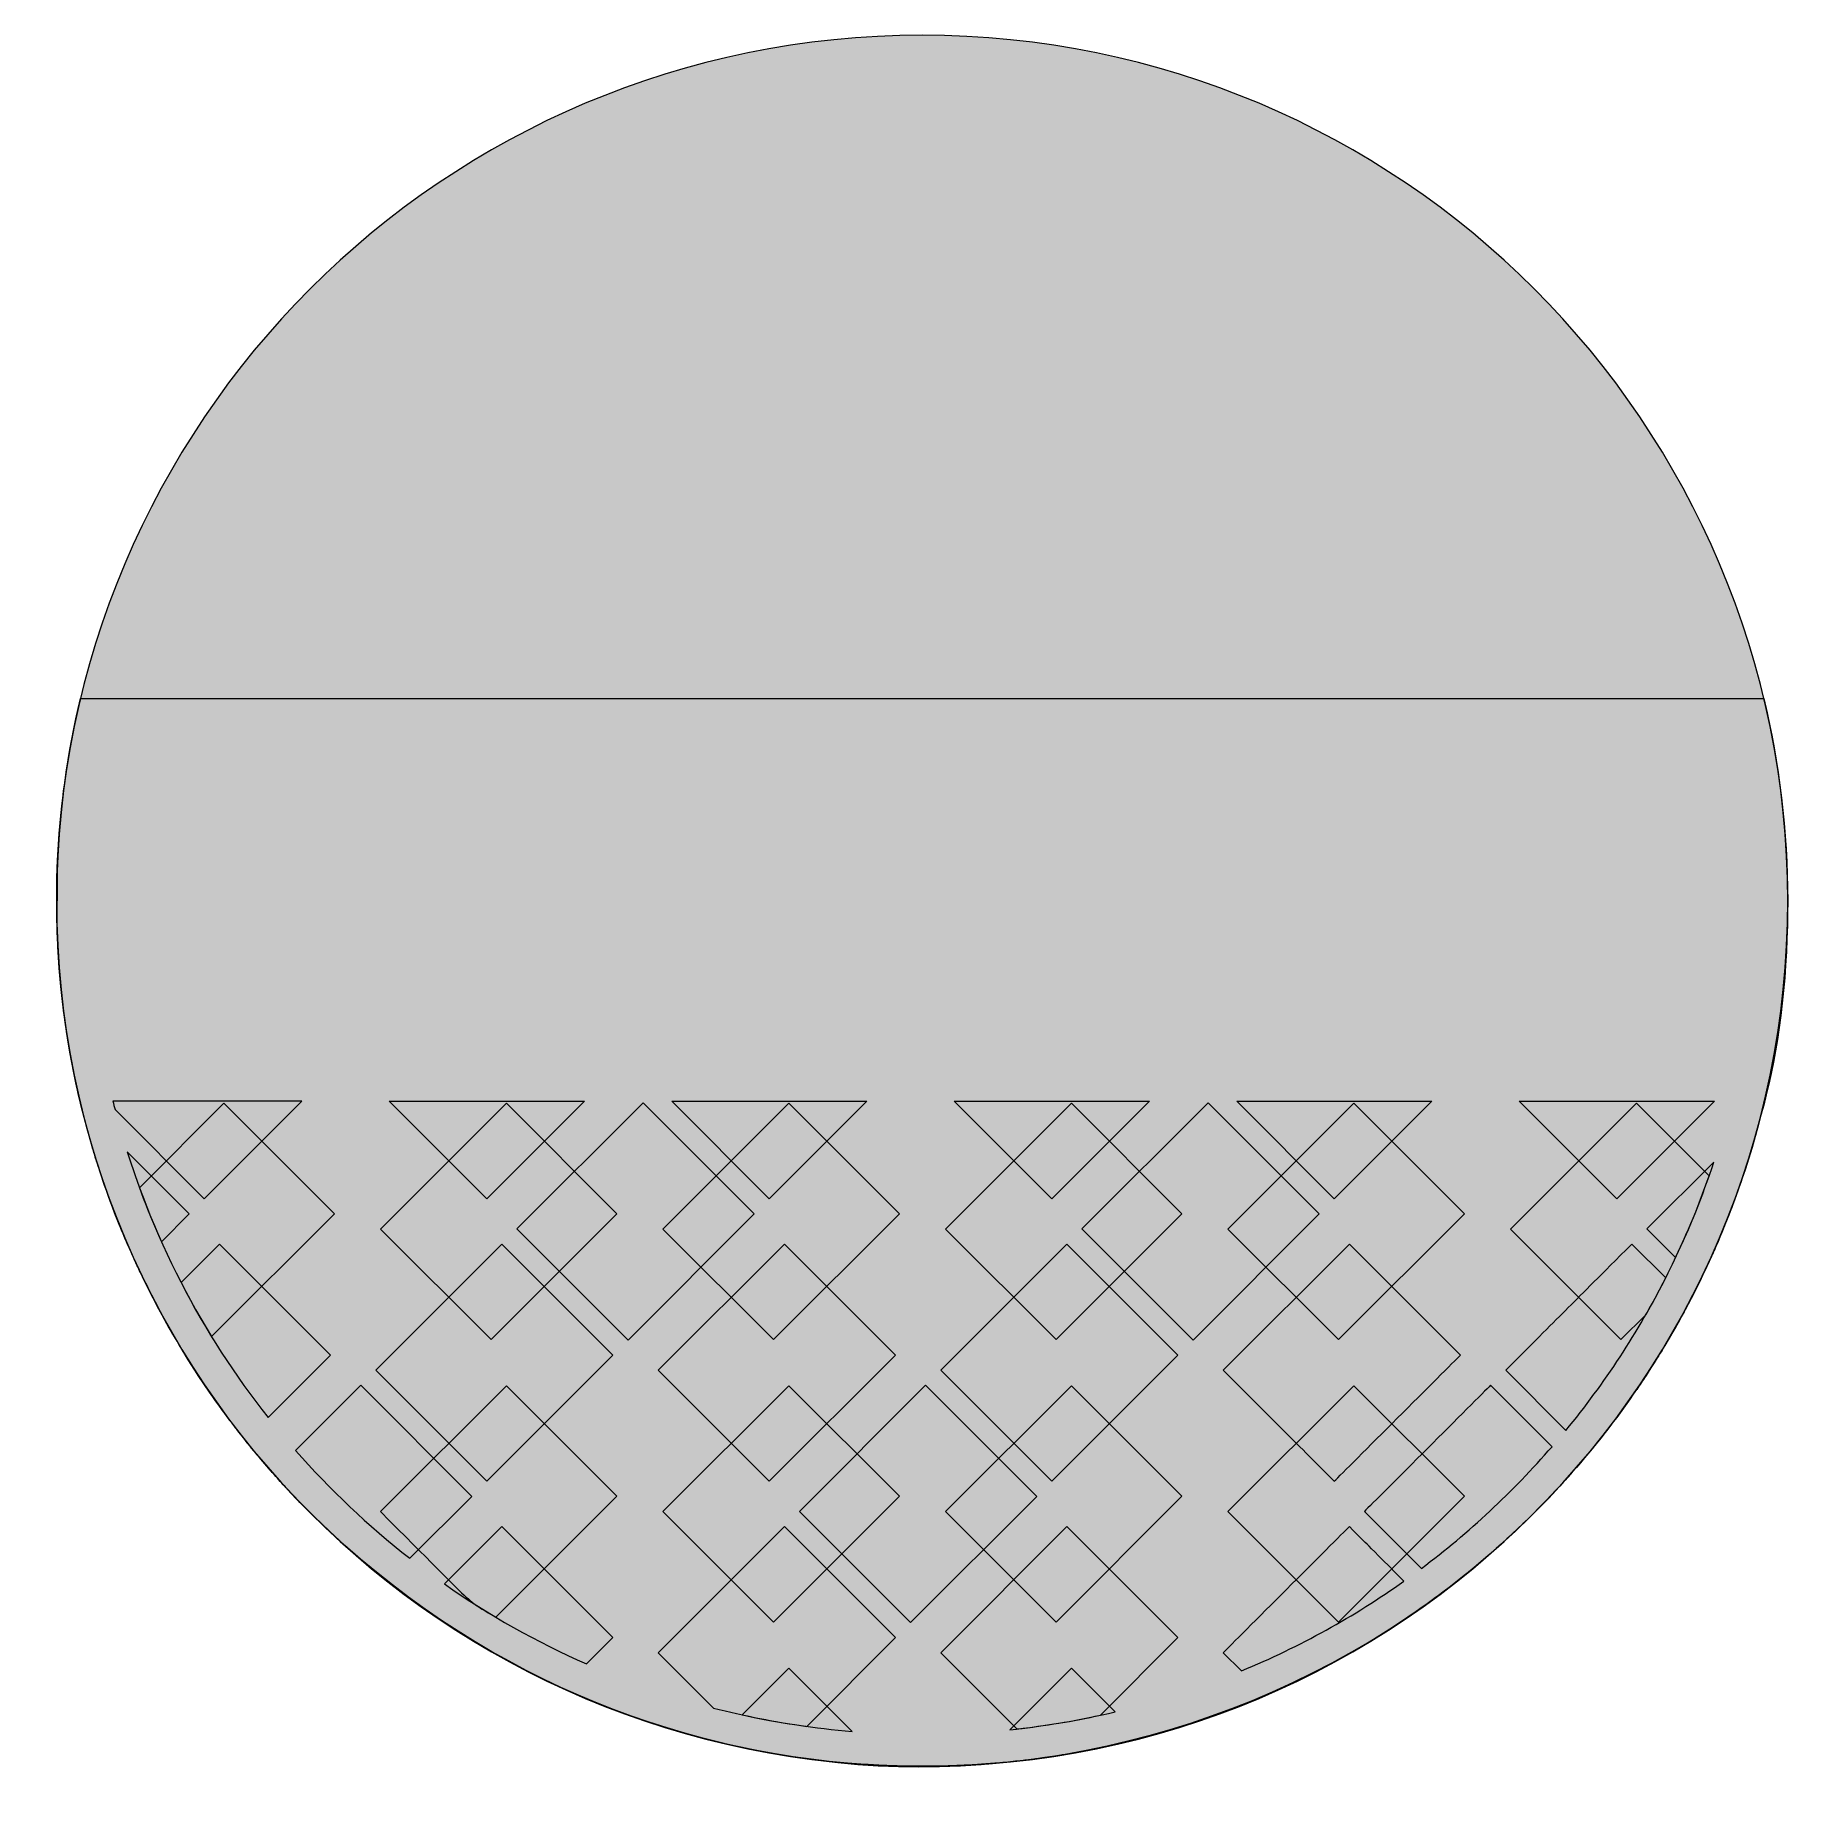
# Model space of a CAD drawing. Header units: inches. Extents: x -5 to 435, y -7 to 432.
import ezdxf

# ---------------------------------------------------------------- set-up
doc = ezdxf.new("R2010")
doc.units = ezdxf.units.IN
doc.header["$MEASUREMENT"] = 0
doc.layers.add('_U+0421_U+043B_U+043E_U+0439 1', color=7, linetype='Continuous')

msp = doc.modelspace()

# ---------------------------------------------------------------- hatches: boundary and pattern name
at = {"layer": '_U+0421_U+043B_U+043E_U+0439 1', "true_color": 0xe8c792}
h = msp.add_hatch(color=31, dxfattribs=at)
h.dxf.hatch_style = 2
edge = h.paths.add_edge_path()
edge.add_spline(control_points=[(216, 432), (335.29, 432), (432, 335.29), (432, 216), (432, 96.71), (335.29, 0), (216, 0), (96.71, 0), (0, 96.71), (0, 216), (0, 335.29), (96.71, 432), (216, 432)], knot_values=[0, 0, 0, 0, 1, 1, 1, 2, 2, 2, 3, 3, 3, 4, 4, 4, 4], degree=3, periodic=1)
at = {"layer": '_U+0421_U+043B_U+043E_U+0439 1', "true_color": 0xfff6e6}
h = msp.add_hatch(color=7, dxfattribs=at)
h.dxf.hatch_style = 2
edge = h.paths.add_edge_path()
edge.add_spline(control_points=[(425.33, 162.57), (432.77, 188.61), (435.25, 228.06), (426.05, 266.5), (426.05, 266.5), (5.95, 266.5), (5.95, 266.5), (-5.33, 219.4), (-0.54, 169.23), (20.11, 124.9), (20.11, 124.9), (20.11, 124.9), (20.11, 124.9), (20.61, 123.9), (22.15, 120.44), (25.11, 114.85), (25.11, 114.85), (25.11, 114.85), (25.11, 114.85), (25.11, 114.85), (25.11, 114.85), (25.11, 114.85), (31.41, 102.99), (38.78, 91.79), (47.09, 81.38), (47.09, 81.38), (47.09, 81.38), (47.09, 81.38), (48.56, 79.46), (53.48, 73.67), (53.96, 73.19), (53.96, 73.19), (53.96, 73.19), (53.96, 73.19), (62.62, 63.38), (72.15, 54.34), (82.44, 46.23), (82.44, 46.23), (82.44, 46.23), (82.44, 46.23), (83.86, 45.05), (89.54, 40.83), (91.05, 39.79), (91.05, 39.79), (91.05, 39.79), (91.05, 39.79), (117.61, 20.92), (147.99, 8.35), (180.18, 2.97), (180.18, 2.97), (180.18, 2.97), (180.18, 2.97), (231.7, -6.57), (293.27, 5.51), (341.95, 40.52), (341.95, 40.52), (341.95, 40.52), (341.95, 40.52), (342.16, 40.67), (346.12, 43.56), (346.28, 43.71), (346.28, 43.71), (346.28, 43.71), (346.28, 43.71), (359.78, 53.93), (371.6, 65.32), (382.32, 78.18), (382.32, 78.18), (382.32, 78.18), (382.32, 78.18), (391.97, 89.82), (400.41, 102.48), (407.48, 115.99), (407.48, 115.99), (407.48, 115.99), (407.48, 115.99), (407.98, 116.99), (408.44, 117.78), (410.02, 120.98), (410.02, 120.98), (410.02, 120.98), (410.02, 120.98), (410.02, 120.98), (410.02, 120.98), (410.02, 120.98), (416.48, 134.15), (421.64, 148.07), (425.33, 162.57), (425.33, 162.57), (425.33, 162.57), (425.33, 162.57)], knot_values=[0, 0, 0, 0, 1, 1, 1, 2, 2, 2, 3, 3, 3, 4, 4, 4, 5, 5, 5, 6, 6, 6, 7, 7, 7, 8, 8, 8, 9, 9, 9, 10, 10, 10, 11, 11, 11, 12, 12, 12, 13, 13, 13, 14, 14, 14, 15, 15, 15, 16, 16, 16, 17, 17, 17, 18, 18, 18, 19, 19, 19, 20, 20, 20, 21, 21, 21, 22, 22, 22, 23, 23, 23, 24, 24, 24, 25, 25, 25, 26, 26, 26, 27, 27, 27, 28, 28, 28, 29, 29, 29, 30, 30, 30, 30], degree=3, periodic=1)
h.paths.add_polyline_path([(213.1, 35.89), (185.38, 63.62), (216.87, 95.1), (244.59, 67.38)])
h.paths.add_polyline_path([(111.12, 130.35), (138.84, 102.63), (107.35, 71.14), (79.63, 98.87)])
h.paths.add_polyline_path([(83, 166), (131.71, 166), (107.35, 141.64)])
h.paths.add_polyline_path([(142.6, 106.39), (114.88, 134.12), (146.37, 165.6), (174.09, 137.88)])
h.paths.add_polyline_path([(153.5, 166), (202.21, 166), (177.85, 141.64)])
h.paths.add_polyline_path([(181.62, 130.36), (209.34, 102.63), (177.85, 71.15), (150.13, 98.87)])
h.paths.add_polyline_path([(220.63, 98.87), (252.12, 130.36), (279.84, 102.63), (248.35, 71.15)])
h.paths.add_polyline_path([(224, 166), (272.71, 166), (248.35, 141.64)])
h.paths.add_polyline_path([(283.6, 106.39), (255.88, 134.12), (287.37, 165.6), (315.09, 137.88)])
h.paths.add_polyline_path([(294.5, 166), (343.21, 166), (318.85, 141.64)])
edge = h.paths.add_edge_path()
edge.add_spline(control_points=[(322.62, 130.35), (322.62, 130.35), (350.34, 102.63), (350.34, 102.63), (346.86, 99.15), (322.3, 74.59), (318.85, 71.14), (314.41, 75.59), (315.39, 74.61), (291.13, 98.87), (291.13, 98.87), (322.62, 130.35), (322.62, 130.35)], knot_values=[0, 0, 0, 0, 1, 1, 1, 2, 2, 2, 3, 3, 3, 4, 4, 4, 4], degree=3, periodic=1)
edge = h.paths.add_edge_path()
edge.add_spline(control_points=[(14.04, 166), (14.04, 166), (61.21, 166), (61.21, 166), (61.21, 166), (36.85, 141.64), (36.85, 141.64), (36.85, 141.64), (14.57, 163.93), (14.57, 163.93), (14.39, 164.62), (14.21, 165.31), (14.04, 166)], knot_values=[0, 0, 0, 0, 1, 1, 1, 2, 2, 2, 3, 3, 3, 4, 4, 4, 4], degree=3, periodic=1)
h.paths.add_polyline_path([(413.71, 166), (389.35, 141.64), (365, 166)])
edge = h.paths.add_edge_path()
edge.add_spline(control_points=[(17.59, 153.38), (17.59, 153.38), (33.09, 137.88), (33.09, 137.88), (33.09, 137.88), (26.14, 130.93), (26.14, 130.93), (22.96, 138.03), (20.13, 145.33), (17.59, 153.38)], knot_values=[0, 0, 0, 0, 1, 1, 1, 2, 2, 2, 3, 3, 3, 3], degree=3, periodic=1)
edge = h.paths.add_edge_path()
edge.add_spline(control_points=[(31.03, 120.77), (31.03, 120.77), (40.62, 130.36), (40.62, 130.36), (40.62, 130.36), (68.34, 102.63), (68.34, 102.63), (68.34, 102.63), (52.77, 87.06), (52.77, 87.06), (44.44, 97.58), (37.17, 108.84), (31.03, 120.77)], knot_values=[0, 0, 0, 0, 1, 1, 1, 2, 2, 2, 3, 3, 3, 4, 4, 4, 4], degree=3, periodic=1)
edge = h.paths.add_edge_path()
edge.add_spline(control_points=[(59.62, 78.86), (59.62, 78.86), (75.87, 95.1), (75.87, 95.1), (75.87, 95.1), (103.59, 67.38), (103.59, 67.38), (103.59, 67.38), (88.13, 51.92), (88.13, 51.92), (77.63, 60.13), (68.24, 69.05), (59.62, 78.86)], knot_values=[0, 0, 0, 0, 1, 1, 1, 2, 2, 2, 3, 3, 3, 4, 4, 4, 4], degree=3, periodic=1)
edge = h.paths.add_edge_path()
edge.add_spline(control_points=[(111.12, 59.85), (111.12, 59.85), (138.84, 32.13), (138.84, 32.13), (138.84, 32.13), (132.26, 25.56), (132.26, 25.56), (119.75, 31.06), (107.9, 37.73), (96.78, 45.52), (96.78, 45.52), (111.12, 59.85), (111.12, 59.85)], knot_values=[0, 0, 0, 0, 1, 1, 1, 2, 2, 2, 3, 3, 3, 4, 4, 4, 4], degree=3, periodic=1)
edge = h.paths.add_edge_path()
edge.add_spline(control_points=[(163.94, 14.56), (163.94, 14.56), (150.13, 28.37), (150.13, 28.37), (150.13, 28.37), (181.62, 59.85), (181.62, 59.85), (181.62, 59.85), (209.34, 32.13), (209.34, 32.13), (209.34, 32.13), (187.19, 9.98), (187.19, 9.98), (179.34, 11.07), (171.59, 12.59), (163.94, 14.56)], knot_values=[0, 0, 0, 0, 1, 1, 1, 2, 2, 2, 3, 3, 3, 4, 4, 4, 5, 5, 5, 5], degree=3, periodic=1)
edge = h.paths.add_edge_path()
edge.add_spline(control_points=[(220.63, 28.37), (220.63, 28.37), (252.12, 59.86), (252.12, 59.86), (252.12, 59.86), (279.84, 32.13), (279.84, 32.13), (279.84, 32.13), (260.48, 12.77), (260.48, 12.77), (253.61, 11.27), (246.67, 10.13), (239.66, 9.34), (239.66, 9.34), (220.63, 28.37), (220.63, 28.37)], knot_values=[0, 0, 0, 0, 1, 1, 1, 2, 2, 2, 3, 3, 3, 4, 4, 4, 5, 5, 5, 5], degree=3, periodic=1)
edge = h.paths.add_edge_path()
edge.add_spline(control_points=[(295.68, 23.82), (295.68, 23.82), (291.13, 28.37), (291.13, 28.37), (294.61, 31.85), (319.18, 56.41), (322.62, 59.86), (327.91, 54.56), (324.52, 57.95), (336.24, 46.23), (323.8, 37.4), (310.39, 29.93), (295.68, 23.82)], knot_values=[0, 0, 0, 0, 1, 1, 1, 2, 2, 2, 3, 3, 3, 4, 4, 4, 4], degree=3, periodic=1)
edge = h.paths.add_edge_path()
edge.add_spline(control_points=[(340.59, 49.41), (328.23, 61.76), (331.72, 58.28), (326.38, 63.62), (329.82, 67.06), (354.38, 91.62), (357.87, 95.1), (357.87, 95.1), (373.19, 79.78), (373.19, 79.78), (363.39, 68.49), (352.46, 58.31), (340.59, 49.41)], knot_values=[0, 0, 0, 0, 1, 1, 1, 2, 2, 2, 3, 3, 3, 4, 4, 4, 4], degree=3, periodic=1)
edge = h.paths.add_edge_path()
edge.add_spline(control_points=[(376.65, 83.85), (376.65, 83.85), (361.63, 98.87), (361.63, 98.87), (377.33, 114.57), (377.08, 114.32), (393.12, 130.36), (393.12, 130.36), (401.56, 121.92), (401.56, 121.92), (394.67, 108.34), (386.35, 95.61), (376.65, 83.85)], knot_values=[0, 0, 0, 0, 1, 1, 1, 2, 2, 2, 3, 3, 3, 4, 4, 4, 4], degree=3, periodic=1)
edge = h.paths.add_edge_path()
edge.add_spline(control_points=[(404.03, 126.97), (404.03, 126.97), (396.88, 134.12), (396.88, 134.12), (396.88, 134.12), (413.58, 150.81), (413.58, 150.81), (410.68, 142.04), (407.6, 134.5), (404.03, 126.97)], knot_values=[0, 0, 0, 0, 1, 1, 1, 2, 2, 2, 3, 3, 3, 3], degree=3, periodic=1)
at = {"layer": '_U+0421_U+043B_U+043E_U+0439 1', "true_color": 0xc10000}
h = msp.add_hatch(color=12, dxfattribs=at)
h.dxf.hatch_style = 2
edge = h.paths.add_edge_path()
edge.add_spline(control_points=[(0.19, 207.31), (0.19, 207.31), (0.19, 207.18), (0.19, 207.18), (0.77, 192.88), (2.73, 178.95), (5.95, 165.5), (5.95, 165.5), (5.96, 165.5), (5.96, 165.5), (6.93, 161.6), (7.77, 158.4), (8.66, 155.31), (8.94, 154.36), (9.22, 153.4), (9.51, 152.46), (9.65, 151.98), (9.8, 151.5), (9.96, 151.02), (10.22, 150.18), (10.5, 149.34), (10.77, 148.51), (11.77, 145.49), (12.94, 142.22), (14.45, 138.21), (14.89, 137.07), (15.34, 135.93), (15.8, 134.8), (15.88, 134.61), (15.95, 134.42), (16.03, 134.24), (17.48, 130.7), (19.02, 127.2), (20.65, 123.76), (20.65, 123.76), (20.65, 123.76), (20.65, 123.76), (20.65, 123.76), (20.65, 123.76), (20.65, 123.76), (22.76, 119.52), (24.84, 115.36), (27.18, 111.07), (30.79, 104.58), (34.73, 98.29), (38.97, 92.23), (38.97, 92.23), (38.97, 92.23), (38.97, 92.23), (39.88, 90.93), (40.81, 89.65), (41.74, 88.37), (41.79, 88.31), (41.83, 88.24), (41.88, 88.18), (42.78, 86.95), (43.71, 85.73), (44.64, 84.51), (44.72, 84.41), (44.8, 84.31), (44.88, 84.2), (45.79, 83.02), (46.72, 81.84), (47.65, 80.68), (47.75, 80.56), (47.85, 80.43), (47.96, 80.3), (48.88, 79.16), (49.82, 78.02), (50.77, 76.9), (50.88, 76.76), (51, 76.62), (51.12, 76.49), (52.06, 75.37), (53.02, 74.26), (53.99, 73.16), (54.11, 73.03), (54.22, 72.9), (54.34, 72.77), (55.32, 71.66), (56.31, 70.57), (57.31, 69.48), (57.41, 69.37), (57.51, 69.26), (57.62, 69.16), (58.64, 68.05), (59.68, 66.96), (60.72, 65.87), (60.79, 65.8), (60.86, 65.73), (60.93, 65.66), (62.02, 64.54), (63.12, 63.43), (64.23, 62.33), (64.23, 62.33), (64.23, 62.33), (64.23, 62.33), (104.7, 22.82), (153.81, 3.61), (201.84, 0.48), (202.06, 0.46), (202.28, 0.45), (202.5, 0.43), (204.28, 0.32), (206.06, 0.24), (207.84, 0.17), (208.25, 0.16), (208.66, 0.14), (209.07, 0.12), (209.98, 0.09), (210.89, 0.07), (211.8, 0.05), (212.54, 0.04), (213.28, 0.03), (214.02, 0.03), (215.26, 0.02), (216.49, 0.01), (217.72, 0.02), (218.46, 0.03), (219.19, 0.04), (219.92, 0.05), (221.07, 0.07), (222.22, 0.1), (223.37, 0.14), (224.2, 0.17), (225.03, 0.2), (225.86, 0.23), (226.73, 0.27), (227.6, 0.32), (228.47, 0.37), (229.07, 0.4), (229.68, 0.44), (230.28, 0.48), (231.74, 0.58), (233.2, 0.69), (234.65, 0.81), (235.14, 0.85), (235.62, 0.9), (236.1, 0.94), (237.82, 1.1), (239.52, 1.28), (241.23, 1.48), (241.51, 1.51), (241.8, 1.54), (242.09, 1.57), (243.07, 1.69), (244.06, 1.82), (245.04, 1.95), (245.37, 1.99), (245.7, 2.04), (246.03, 2.09), (247.68, 2.32), (249.34, 2.57), (250.98, 2.84), (251.43, 2.91), (251.88, 2.98), (252.33, 3.06), (253.8, 3.31), (255.26, 3.57), (256.72, 3.85), (257.26, 3.95), (257.79, 4.05), (258.32, 4.16), (259.17, 4.33), (260.01, 4.5), (260.86, 4.68), (261.55, 4.82), (262.23, 4.98), (262.92, 5.13), (264.09, 5.39), (265.25, 5.65), (266.41, 5.93), (267.12, 6.1), (267.83, 6.27), (268.53, 6.45), (269.27, 6.63), (270, 6.81), (270.73, 7.01), (270.73, 7.01), (270.73, 7.01), (270.73, 7.01), (270.88, 7.05), (271.33, 7.17), (272.04, 7.36), (272.71, 7.54), (273.39, 7.72), (274.07, 7.91), (274.66, 8.07), (275.31, 8.25), (276.04, 8.46), (276.95, 8.73), (277.86, 9), (278.78, 9.28), (287.18, 11.85), (301.34, 16.8), (317.44, 25.27), (317.78, 25.45), (318.12, 25.63), (318.46, 25.81), (318.7, 25.94), (318.95, 26.07), (319.19, 26.2), (336.3, 35.52), (352, 47.09), (365.91, 60.5), (365.91, 60.5), (365.91, 60.5), (365.91, 60.5), (367.23, 61.78), (368.54, 63.07), (369.83, 64.38), (369.85, 64.41), (369.88, 64.43), (369.9, 64.46), (378.88, 73.59), (386.97, 83.44), (394.05, 93.69), (394.14, 93.83), (394.23, 93.96), (394.32, 94.09), (395.08, 95.19), (395.82, 96.3), (396.55, 97.42), (396.88, 97.92), (397.22, 98.42), (397.55, 98.93), (397.98, 99.6), (398.4, 100.27), (398.82, 100.94), (399.43, 101.91), (400.05, 102.88), (400.64, 103.85), (400.74, 104.01), (400.84, 104.18), (400.93, 104.34), (405.3, 111.56), (409.26, 119.06), (412.78, 126.8), (413.33, 128.03), (413.88, 129.27), (414.4, 130.5), (414.41, 130.5), (414.41, 130.51), (414.41, 130.51), (414.41, 130.51), (414.41, 130.51), (414.41, 130.51), (414.86, 131.56), (415.3, 132.59), (415.72, 133.62), (415.84, 133.91), (415.96, 134.21), (416.08, 134.51), (418.3, 139.95), (420.09, 144.98), (421.51, 149.37), (421.57, 149.54), (421.63, 149.72), (421.68, 149.9), (422.06, 151.06), (422.4, 152.17), (422.73, 153.23), (422.98, 154.06), (423.23, 154.88), (423.47, 155.72), (423.7, 156.53), (423.92, 157.3), (424.12, 158.03), (424.37, 158.9), (424.6, 159.78), (424.83, 160.65), (425.45, 163), (425.84, 164.67), (426.05, 165.5), (426.05, 165.5), (426.05, 165.5), (426.05, 165.5), (429.93, 181.7), (432, 198.61), (432, 216), (432, 233.39), (429.93, 250.3), (426.05, 266.5), (426.05, 266.5), (5.95, 266.5), (5.95, 266.5), (2.73, 253.05), (0.77, 239.12), (0.19, 224.82), (0.19, 224.82), (0.19, 216), (0.19, 216), (0.19, 216), (0, 216), (0, 216), (0, 214.52), (0.03, 213.05), (0.06, 211.58), (0.09, 210.15), (0.14, 208.73), (0.19, 207.31)], knot_values=[0, 0, 0, 0, 1, 1, 1, 2, 2, 2, 3, 3, 3, 4, 4, 4, 5, 5, 5, 6, 6, 6, 7, 7, 7, 8, 8, 8, 9, 9, 9, 10, 10, 10, 11, 11, 11, 12, 12, 12, 13, 13, 13, 14, 14, 14, 15, 15, 15, 16, 16, 16, 17, 17, 17, 18, 18, 18, 19, 19, 19, 20, 20, 20, 21, 21, 21, 22, 22, 22, 23, 23, 23, 24, 24, 24, 25, 25, 25, 26, 26, 26, 27, 27, 27, 28, 28, 28, 29, 29, 29, 30, 30, 30, 31, 31, 31, 32, 32, 32, 33, 33, 33, 34, 34, 34, 35, 35, 35, 36, 36, 36, 37, 37, 37, 38, 38, 38, 39, 39, 39, 40, 40, 40, 41, 41, 41, 42, 42, 42, 43, 43, 43, 44, 44, 44, 45, 45, 45, 46, 46, 46, 47, 47, 47, 48, 48, 48, 49, 49, 49, 50, 50, 50, 51, 51, 51, 52, 52, 52, 53, 53, 53, 54, 54, 54, 55, 55, 55, 56, 56, 56, 57, 57, 57, 58, 58, 58, 59, 59, 59, 60, 60, 60, 61, 61, 61, 62, 62, 62, 63, 63, 63, 64, 64, 64, 65, 65, 65, 66, 66, 66, 67, 67, 67, 68, 68, 68, 69, 69, 69, 70, 70, 70, 71, 71, 71, 72, 72, 72, 73, 73, 73, 74, 74, 74, 75, 75, 75, 76, 76, 76, 77, 77, 77, 78, 78, 78, 79, 79, 79, 80, 80, 80, 81, 81, 81, 82, 82, 82, 83, 83, 83, 84, 84, 84, 85, 85, 85, 86, 86, 86, 87, 87, 87, 88, 88, 88, 89, 89, 89, 90, 90, 90, 91, 91, 91, 92, 92, 92, 93, 93, 93, 94, 94, 94, 95, 95, 95, 96, 96, 96, 97, 97, 97, 98, 98, 98, 99, 99, 99, 100, 100, 100, 100], degree=3, periodic=1)
edge = h.paths.add_edge_path()
edge.add_spline(control_points=[(237.88, 9.14), (237.88, 9.14), (253.24, 24.5), (253.24, 24.5), (253.24, 24.5), (264.14, 13.6), (264.14, 13.6), (255.51, 11.55), (246.74, 10.06), (237.88, 9.14)], knot_values=[0, 0, 0, 0, 1, 1, 1, 2, 2, 2, 3, 3, 3, 3], degree=3, periodic=1)
edge = h.paths.add_edge_path()
edge.add_spline(control_points=[(394.24, 165.5), (394.24, 165.5), (412.4, 147.34), (412.4, 147.34), (408.18, 135.3), (402.93, 123.77), (396.58, 112.68), (396.58, 112.68), (390.4, 106.5), (390.4, 106.5), (390.4, 106.5), (362.82, 134.08), (362.82, 134.08), (362.82, 134.08), (394.24, 165.5), (394.24, 165.5)], knot_values=[0, 0, 0, 0, 1, 1, 1, 2, 2, 2, 3, 3, 3, 4, 4, 4, 5, 5, 5, 5], degree=3, periodic=1)
h.paths.add_polyline_path([(323.73, 165.5), (351.32, 137.92), (319.9, 106.5), (292.32, 134.08)])
h.paths.add_polyline_path([(323.73, 95), (351.32, 67.42), (319.9, 36), (292.32, 63.58)])
h.paths.add_polyline_path([(253.24, 165.5), (280.82, 137.92), (249.4, 106.5), (221.82, 134.08)])
h.paths.add_polyline_path([(253.24, 95), (280.82, 67.42), (249.4, 36), (221.82, 63.58)])
edge = h.paths.add_edge_path()
edge.add_spline(control_points=[(171.1, 12.86), (171.1, 12.86), (182.73, 24.5), (182.73, 24.5), (182.73, 24.5), (198.5, 8.74), (198.5, 8.74), (189.24, 9.5), (180.1, 10.88), (171.1, 12.86)], knot_values=[0, 0, 0, 0, 1, 1, 1, 2, 2, 2, 3, 3, 3, 3], degree=3, periodic=1)
h.paths.add_polyline_path([(182.73, 165.5), (210.32, 137.92), (178.9, 106.5), (151.32, 134.08)])
h.paths.add_polyline_path([(182.73, 95), (210.32, 67.42), (178.9, 36), (151.32, 63.58)])
h.paths.add_polyline_path([(112.24, 165.5), (139.82, 137.92), (108.4, 106.5), (80.82, 134.08)])
edge = h.paths.add_edge_path()
edge.add_spline(control_points=[(112.24, 95), (112.24, 95), (139.82, 67.42), (139.82, 67.42), (139.82, 67.42), (109.62, 37.22), (109.62, 37.22), (101.82, 41.87), (105.84, 38.56), (80.82, 63.58), (80.82, 63.58), (112.24, 95), (112.24, 95)], knot_values=[0, 0, 0, 0, 1, 1, 1, 2, 2, 2, 3, 3, 3, 4, 4, 4, 4], degree=3, periodic=1)
edge = h.paths.add_edge_path()
edge.add_spline(control_points=[(41.74, 165.5), (41.74, 165.5), (69.32, 137.92), (69.32, 137.92), (69.32, 137.92), (38.65, 107.25), (38.65, 107.25), (31.29, 119.23), (25.35, 131.6), (20.65, 144.41), (20.65, 144.41), (41.74, 165.5), (41.74, 165.5)], knot_values=[0, 0, 0, 0, 1, 1, 1, 2, 2, 2, 3, 3, 3, 4, 4, 4, 4], degree=3, periodic=1)

# ---------------------------------------------------------------- linework, layer by layer
at = {"layer": '_U+0421_U+043B_U+043E_U+0439 1', "lineweight": 0}
for points in [[(112.24, 165.5), (139.82, 137.92), (108.4, 106.5), (80.82, 134.08), (112.24, 165.5)], [(83, 166), (131.71, 166), (107.35, 141.64), (83, 166)], [(142.6, 106.39), (114.88, 134.12), (146.37, 165.6), (174.09, 137.88), (142.6, 106.39)], [(182.73, 165.5), (210.32, 137.92), (178.9, 106.5), (151.32, 134.08), (182.73, 165.5)], [(153.5, 166), (202.21, 166), (177.85, 141.64), (153.5, 166)], [(253.24, 165.5), (280.82, 137.92), (249.4, 106.5), (221.82, 134.08), (253.24, 165.5)], [(224, 166), (272.71, 166), (248.35, 141.64), (224, 166)], [(283.6, 106.39), (255.88, 134.12), (287.37, 165.6), (315.09, 137.88), (283.6, 106.39)], [(323.73, 165.5), (351.32, 137.92), (319.9, 106.5), (292.32, 134.08), (323.73, 165.5)], [(294.5, 166), (343.21, 166), (318.85, 141.64), (294.5, 166)], [(413.71, 166), (389.35, 141.64), (365, 166), (413.71, 166)], [(111.12, 130.35), (138.84, 102.63), (107.35, 71.14), (79.63, 98.87), (111.12, 130.35)], [(181.62, 130.36), (209.34, 102.63), (177.85, 71.15), (150.13, 98.87), (181.62, 130.36)], [(220.63, 98.87), (252.12, 130.36), (279.84, 102.63), (248.35, 71.15), (220.63, 98.87)], [(182.73, 95), (210.32, 67.42), (178.9, 36), (151.32, 63.58), (182.73, 95)], [(213.1, 35.89), (185.38, 63.62), (216.87, 95.1), (244.59, 67.38), (213.1, 35.89)], [(253.24, 95), (280.82, 67.42), (249.4, 36), (221.82, 63.58), (253.24, 95)], [(323.73, 95), (351.32, 67.42), (319.9, 36), (292.32, 63.58), (323.73, 95)]]:
    msp.add_lwpolyline(points, dxfattribs=at)
for points, knots in [([(216, 432), (335.29, 432), (432, 335.29), (432, 216), (432, 96.71), (335.29, 0), (216, 0), (96.71, 0), (0, 96.71), (0, 216), (0, 335.29), (96.71, 432), (216, 432)], [0, 0, 0, 0, 1, 1, 1, 2, 2, 2, 3, 3, 3, 4, 4, 4, 4]), ([(425.33, 162.57), (432.77, 188.61), (435.25, 228.06), (426.05, 266.5), (426.05, 266.5), (5.95, 266.5), (5.95, 266.5), (-5.33, 219.4), (-0.54, 169.23), (20.11, 124.9), (20.11, 124.9), (20.11, 124.9), (20.11, 124.9), (20.61, 123.9), (22.15, 120.44), (25.11, 114.85), (25.11, 114.85), (25.11, 114.85), (25.11, 114.85), (25.11, 114.85), (25.11, 114.85), (25.11, 114.85), (31.41, 102.99), (38.78, 91.79), (47.09, 81.38), (47.09, 81.38), (47.09, 81.38), (47.09, 81.38), (48.56, 79.46), (53.48, 73.67), (53.96, 73.19), (53.96, 73.19), (53.96, 73.19), (53.96, 73.19), (62.62, 63.38), (72.15, 54.34), (82.44, 46.23), (82.44, 46.23), (82.44, 46.23), (82.44, 46.23), (83.86, 45.05), (89.54, 40.83), (91.05, 39.79), (91.05, 39.79), (91.05, 39.79), (91.05, 39.79), (117.61, 20.92), (147.99, 8.35), (180.18, 2.97), (180.18, 2.97), (180.18, 2.97), (180.18, 2.97), (231.7, -6.57), (293.27, 5.51), (341.95, 40.52), (341.95, 40.52), (341.95, 40.52), (341.95, 40.52), (342.16, 40.67), (346.12, 43.56), (346.28, 43.71), (346.28, 43.71), (346.28, 43.71), (346.28, 43.71), (359.78, 53.93), (371.6, 65.32), (382.32, 78.18), (382.32, 78.18), (382.32, 78.18), (382.32, 78.18), (391.97, 89.82), (400.41, 102.48), (407.48, 115.99), (407.48, 115.99), (407.48, 115.99), (407.48, 115.99), (407.98, 116.99), (408.44, 117.78), (410.02, 120.98), (410.02, 120.98), (410.02, 120.98), (410.02, 120.98), (410.02, 120.98), (410.02, 120.98), (410.02, 120.98), (416.48, 134.15), (421.64, 148.07), (425.33, 162.57), (425.33, 162.57), (425.33, 162.57), (425.33, 162.57)], [0, 0, 0, 0, 1, 1, 1, 2, 2, 2, 3, 3, 3, 4, 4, 4, 5, 5, 5, 6, 6, 6, 7, 7, 7, 8, 8, 8, 9, 9, 9, 10, 10, 10, 11, 11, 11, 12, 12, 12, 13, 13, 13, 14, 14, 14, 15, 15, 15, 16, 16, 16, 17, 17, 17, 18, 18, 18, 19, 19, 19, 20, 20, 20, 21, 21, 21, 22, 22, 22, 23, 23, 23, 24, 24, 24, 25, 25, 25, 26, 26, 26, 27, 27, 27, 28, 28, 28, 29, 29, 29, 30, 30, 30, 30]), ([(0.19, 207.31), (0.19, 207.31), (0.19, 207.18), (0.19, 207.18), (0.77, 192.88), (2.73, 178.95), (5.95, 165.5), (5.95, 165.5), (5.96, 165.5), (5.96, 165.5), (6.93, 161.6), (7.77, 158.4), (8.66, 155.31), (8.94, 154.36), (9.22, 153.4), (9.51, 152.46), (9.65, 151.98), (9.8, 151.5), (9.96, 151.02), (10.22, 150.18), (10.5, 149.34), (10.77, 148.51), (11.77, 145.49), (12.94, 142.22), (14.45, 138.21), (14.89, 137.07), (15.34, 135.93), (15.8, 134.8), (15.88, 134.61), (15.95, 134.42), (16.03, 134.24), (17.48, 130.7), (19.02, 127.2), (20.65, 123.76), (20.65, 123.76), (20.65, 123.76), (20.65, 123.76), (20.65, 123.76), (20.65, 123.76), (20.65, 123.76), (22.76, 119.52), (24.84, 115.36), (27.18, 111.07), (30.79, 104.58), (34.73, 98.29), (38.97, 92.23), (38.97, 92.23), (38.97, 92.23), (38.97, 92.23), (39.88, 90.93), (40.81, 89.65), (41.74, 88.37), (41.79, 88.31), (41.83, 88.24), (41.88, 88.18), (42.78, 86.95), (43.71, 85.73), (44.64, 84.51), (44.72, 84.41), (44.8, 84.31), (44.88, 84.2), (45.79, 83.02), (46.72, 81.84), (47.65, 80.68), (47.75, 80.56), (47.85, 80.43), (47.96, 80.3), (48.88, 79.16), (49.82, 78.02), (50.77, 76.9), (50.88, 76.76), (51, 76.62), (51.12, 76.49), (52.06, 75.37), (53.02, 74.26), (53.99, 73.16), (54.11, 73.03), (54.22, 72.9), (54.34, 72.77), (55.32, 71.66), (56.31, 70.57), (57.31, 69.48), (57.41, 69.37), (57.51, 69.26), (57.62, 69.16), (58.64, 68.05), (59.68, 66.96), (60.72, 65.87), (60.79, 65.8), (60.86, 65.73), (60.93, 65.66), (62.02, 64.54), (63.12, 63.43), (64.23, 62.33), (64.23, 62.33), (64.23, 62.33), (64.23, 62.33), (104.7, 22.82), (153.81, 3.61), (201.84, 0.48), (202.06, 0.46), (202.28, 0.45), (202.5, 0.43), (204.28, 0.32), (206.06, 0.24), (207.84, 0.17), (208.25, 0.16), (208.66, 0.14), (209.07, 0.12), (209.98, 0.09), (210.89, 0.07), (211.8, 0.05), (212.54, 0.04), (213.28, 0.03), (214.02, 0.03), (215.26, 0.02), (216.49, 0.01), (217.72, 0.02), (218.46, 0.03), (219.19, 0.04), (219.92, 0.05), (221.07, 0.07), (222.22, 0.1), (223.37, 0.14), (224.2, 0.17), (225.03, 0.2), (225.86, 0.23), (226.73, 0.27), (227.6, 0.32), (228.47, 0.37), (229.07, 0.4), (229.68, 0.44), (230.28, 0.48), (231.74, 0.58), (233.2, 0.69), (234.65, 0.81), (235.14, 0.85), (235.62, 0.9), (236.1, 0.94), (237.82, 1.1), (239.52, 1.28), (241.23, 1.48), (241.51, 1.51), (241.8, 1.54), (242.09, 1.57), (243.07, 1.69), (244.06, 1.82), (245.04, 1.95), (245.37, 1.99), (245.7, 2.04), (246.03, 2.09), (247.68, 2.32), (249.34, 2.57), (250.98, 2.84), (251.43, 2.91), (251.88, 2.98), (252.33, 3.06), (253.8, 3.31), (255.26, 3.57), (256.72, 3.85), (257.26, 3.95), (257.79, 4.05), (258.32, 4.16), (259.17, 4.33), (260.01, 4.5), (260.86, 4.68), (261.55, 4.82), (262.23, 4.98), (262.92, 5.13), (264.09, 5.39), (265.25, 5.65), (266.41, 5.93), (267.12, 6.1), (267.83, 6.27), (268.53, 6.45), (269.27, 6.63), (270, 6.81), (270.73, 7.01), (270.73, 7.01), (270.73, 7.01), (270.73, 7.01), (270.88, 7.05), (271.33, 7.17), (272.04, 7.36), (272.71, 7.54), (273.39, 7.72), (274.07, 7.91), (274.66, 8.07), (275.31, 8.25), (276.04, 8.46), (276.95, 8.73), (277.86, 9), (278.78, 9.28), (287.18, 11.85), (301.34, 16.8), (317.44, 25.27), (317.78, 25.45), (318.12, 25.63), (318.46, 25.81), (318.7, 25.94), (318.95, 26.07), (319.19, 26.2), (336.3, 35.52), (352, 47.09), (365.91, 60.5), (365.91, 60.5), (365.91, 60.5), (365.91, 60.5), (367.23, 61.78), (368.54, 63.07), (369.83, 64.38), (369.85, 64.41), (369.88, 64.43), (369.9, 64.46), (378.88, 73.59), (386.97, 83.44), (394.05, 93.69), (394.14, 93.83), (394.23, 93.96), (394.32, 94.09), (395.08, 95.19), (395.82, 96.3), (396.55, 97.42), (396.88, 97.92), (397.22, 98.42), (397.55, 98.93), (397.98, 99.6), (398.4, 100.27), (398.82, 100.94), (399.43, 101.91), (400.05, 102.88), (400.64, 103.85), (400.74, 104.01), (400.84, 104.18), (400.93, 104.34), (405.3, 111.56), (409.26, 119.06), (412.78, 126.8), (413.33, 128.03), (413.88, 129.27), (414.4, 130.5), (414.41, 130.5), (414.41, 130.51), (414.41, 130.51), (414.41, 130.51), (414.41, 130.51), (414.41, 130.51), (414.86, 131.56), (415.3, 132.59), (415.72, 133.62), (415.84, 133.91), (415.96, 134.21), (416.08, 134.51), (418.3, 139.95), (420.09, 144.98), (421.51, 149.37), (421.57, 149.54), (421.63, 149.72), (421.68, 149.9), (422.06, 151.06), (422.4, 152.17), (422.73, 153.23), (422.98, 154.06), (423.23, 154.88), (423.47, 155.72), (423.7, 156.53), (423.92, 157.3), (424.12, 158.03), (424.37, 158.9), (424.6, 159.78), (424.83, 160.65), (425.45, 163), (425.84, 164.67), (426.05, 165.5), (426.05, 165.5), (426.05, 165.5), (426.05, 165.5), (429.93, 181.7), (432, 198.61), (432, 216), (432, 233.39), (429.93, 250.3), (426.05, 266.5), (426.05, 266.5), (5.95, 266.5), (5.95, 266.5), (2.73, 253.05), (0.77, 239.12), (0.19, 224.82), (0.19, 224.82), (0.19, 216), (0.19, 216), (0.19, 216), (0, 216), (0, 216), (0, 214.52), (0.03, 213.05), (0.06, 211.58), (0.09, 210.15), (0.14, 208.73), (0.19, 207.31)], [0, 0, 0, 0, 1, 1, 1, 2, 2, 2, 3, 3, 3, 4, 4, 4, 5, 5, 5, 6, 6, 6, 7, 7, 7, 8, 8, 8, 9, 9, 9, 10, 10, 10, 11, 11, 11, 12, 12, 12, 13, 13, 13, 14, 14, 14, 15, 15, 15, 16, 16, 16, 17, 17, 17, 18, 18, 18, 19, 19, 19, 20, 20, 20, 21, 21, 21, 22, 22, 22, 23, 23, 23, 24, 24, 24, 25, 25, 25, 26, 26, 26, 27, 27, 27, 28, 28, 28, 29, 29, 29, 30, 30, 30, 31, 31, 31, 32, 32, 32, 33, 33, 33, 34, 34, 34, 35, 35, 35, 36, 36, 36, 37, 37, 37, 38, 38, 38, 39, 39, 39, 40, 40, 40, 41, 41, 41, 42, 42, 42, 43, 43, 43, 44, 44, 44, 45, 45, 45, 46, 46, 46, 47, 47, 47, 48, 48, 48, 49, 49, 49, 50, 50, 50, 51, 51, 51, 52, 52, 52, 53, 53, 53, 54, 54, 54, 55, 55, 55, 56, 56, 56, 57, 57, 57, 58, 58, 58, 59, 59, 59, 60, 60, 60, 61, 61, 61, 62, 62, 62, 63, 63, 63, 64, 64, 64, 65, 65, 65, 66, 66, 66, 67, 67, 67, 68, 68, 68, 69, 69, 69, 70, 70, 70, 71, 71, 71, 72, 72, 72, 73, 73, 73, 74, 74, 74, 75, 75, 75, 76, 76, 76, 77, 77, 77, 78, 78, 78, 79, 79, 79, 80, 80, 80, 81, 81, 81, 82, 82, 82, 83, 83, 83, 84, 84, 84, 85, 85, 85, 86, 86, 86, 87, 87, 87, 88, 88, 88, 89, 89, 89, 90, 90, 90, 91, 91, 91, 92, 92, 92, 93, 93, 93, 94, 94, 94, 95, 95, 95, 96, 96, 96, 97, 97, 97, 98, 98, 98, 99, 99, 99, 100, 100, 100, 100]), ([(14.04, 166), (14.04, 166), (61.21, 166), (61.21, 166), (61.21, 166), (36.85, 141.64), (36.85, 141.64), (36.85, 141.64), (14.57, 163.93), (14.57, 163.93), (14.39, 164.62), (14.21, 165.31), (14.04, 166)], [0, 0, 0, 0, 1, 1, 1, 2, 2, 2, 3, 3, 3, 4, 4, 4, 4]), ([(41.74, 165.5), (41.74, 165.5), (69.32, 137.92), (69.32, 137.92), (69.32, 137.92), (38.65, 107.25), (38.65, 107.25), (31.29, 119.23), (25.35, 131.6), (20.65, 144.41), (20.65, 144.41), (41.74, 165.5), (41.74, 165.5)], [0, 0, 0, 0, 1, 1, 1, 2, 2, 2, 3, 3, 3, 4, 4, 4, 4]), ([(394.24, 165.5), (394.24, 165.5), (412.4, 147.34), (412.4, 147.34), (408.18, 135.3), (402.93, 123.77), (396.58, 112.68), (396.58, 112.68), (390.4, 106.5), (390.4, 106.5), (390.4, 106.5), (362.82, 134.08), (362.82, 134.08), (362.82, 134.08), (394.24, 165.5), (394.24, 165.5)], [0, 0, 0, 0, 1, 1, 1, 2, 2, 2, 3, 3, 3, 4, 4, 4, 5, 5, 5, 5]), ([(17.59, 153.38), (17.59, 153.38), (33.09, 137.88), (33.09, 137.88), (33.09, 137.88), (26.14, 130.93), (26.14, 130.93), (22.96, 138.03), (20.13, 145.33), (17.59, 153.38)], [0, 0, 0, 0, 1, 1, 1, 2, 2, 2, 3, 3, 3, 3]), ([(404.03, 126.97), (404.03, 126.97), (396.88, 134.12), (396.88, 134.12), (396.88, 134.12), (413.58, 150.81), (413.58, 150.81), (410.68, 142.04), (407.6, 134.5), (404.03, 126.97)], [0, 0, 0, 0, 1, 1, 1, 2, 2, 2, 3, 3, 3, 3]), ([(31.03, 120.77), (31.03, 120.77), (40.62, 130.36), (40.62, 130.36), (40.62, 130.36), (68.34, 102.63), (68.34, 102.63), (68.34, 102.63), (52.77, 87.06), (52.77, 87.06), (44.44, 97.58), (37.17, 108.84), (31.03, 120.77)], [0, 0, 0, 0, 1, 1, 1, 2, 2, 2, 3, 3, 3, 4, 4, 4, 4]), ([(322.62, 130.35), (322.62, 130.35), (350.34, 102.63), (350.34, 102.63), (346.86, 99.15), (322.3, 74.59), (318.85, 71.14), (314.41, 75.59), (315.39, 74.61), (291.13, 98.87), (291.13, 98.87), (322.62, 130.35), (322.62, 130.35)], [0, 0, 0, 0, 1, 1, 1, 2, 2, 2, 3, 3, 3, 4, 4, 4, 4]), ([(376.65, 83.85), (376.65, 83.85), (361.63, 98.87), (361.63, 98.87), (377.33, 114.57), (377.08, 114.32), (393.12, 130.36), (393.12, 130.36), (401.56, 121.92), (401.56, 121.92), (394.67, 108.34), (386.35, 95.61), (376.65, 83.85)], [0, 0, 0, 0, 1, 1, 1, 2, 2, 2, 3, 3, 3, 4, 4, 4, 4]), ([(59.62, 78.86), (59.62, 78.86), (75.87, 95.1), (75.87, 95.1), (75.87, 95.1), (103.59, 67.38), (103.59, 67.38), (103.59, 67.38), (88.13, 51.92), (88.13, 51.92), (77.63, 60.13), (68.24, 69.05), (59.62, 78.86)], [0, 0, 0, 0, 1, 1, 1, 2, 2, 2, 3, 3, 3, 4, 4, 4, 4]), ([(112.24, 95), (112.24, 95), (139.82, 67.42), (139.82, 67.42), (139.82, 67.42), (109.62, 37.22), (109.62, 37.22), (101.82, 41.87), (105.84, 38.56), (80.82, 63.58), (80.82, 63.58), (112.24, 95), (112.24, 95)], [0, 0, 0, 0, 1, 1, 1, 2, 2, 2, 3, 3, 3, 4, 4, 4, 4]), ([(340.59, 49.41), (328.23, 61.76), (331.72, 58.28), (326.38, 63.62), (329.82, 67.06), (354.38, 91.62), (357.87, 95.1), (357.87, 95.1), (373.19, 79.78), (373.19, 79.78), (363.39, 68.49), (352.46, 58.31), (340.59, 49.41)], [0, 0, 0, 0, 1, 1, 1, 2, 2, 2, 3, 3, 3, 4, 4, 4, 4]), ([(111.12, 59.85), (111.12, 59.85), (138.84, 32.13), (138.84, 32.13), (138.84, 32.13), (132.26, 25.56), (132.26, 25.56), (119.75, 31.06), (107.9, 37.73), (96.78, 45.52), (96.78, 45.52), (111.12, 59.85), (111.12, 59.85)], [0, 0, 0, 0, 1, 1, 1, 2, 2, 2, 3, 3, 3, 4, 4, 4, 4]), ([(163.94, 14.56), (163.94, 14.56), (150.13, 28.37), (150.13, 28.37), (150.13, 28.37), (181.62, 59.85), (181.62, 59.85), (181.62, 59.85), (209.34, 32.13), (209.34, 32.13), (209.34, 32.13), (187.19, 9.98), (187.19, 9.98), (179.34, 11.07), (171.59, 12.59), (163.94, 14.56)], [0, 0, 0, 0, 1, 1, 1, 2, 2, 2, 3, 3, 3, 4, 4, 4, 5, 5, 5, 5]), ([(220.63, 28.37), (220.63, 28.37), (252.12, 59.86), (252.12, 59.86), (252.12, 59.86), (279.84, 32.13), (279.84, 32.13), (279.84, 32.13), (260.48, 12.77), (260.48, 12.77), (253.61, 11.27), (246.67, 10.13), (239.66, 9.34), (239.66, 9.34), (220.63, 28.37), (220.63, 28.37)], [0, 0, 0, 0, 1, 1, 1, 2, 2, 2, 3, 3, 3, 4, 4, 4, 5, 5, 5, 5]), ([(295.68, 23.82), (295.68, 23.82), (291.13, 28.37), (291.13, 28.37), (294.61, 31.85), (319.18, 56.41), (322.62, 59.86), (327.91, 54.56), (324.52, 57.95), (336.24, 46.23), (323.8, 37.4), (310.39, 29.93), (295.68, 23.82)], [0, 0, 0, 0, 1, 1, 1, 2, 2, 2, 3, 3, 3, 4, 4, 4, 4]), ([(171.1, 12.86), (171.1, 12.86), (182.73, 24.5), (182.73, 24.5), (182.73, 24.5), (198.5, 8.74), (198.5, 8.74), (189.24, 9.5), (180.1, 10.88), (171.1, 12.86)], [0, 0, 0, 0, 1, 1, 1, 2, 2, 2, 3, 3, 3, 3]), ([(237.88, 9.14), (237.88, 9.14), (253.24, 24.5), (253.24, 24.5), (253.24, 24.5), (264.14, 13.6), (264.14, 13.6), (255.51, 11.55), (246.74, 10.06), (237.88, 9.14)], [0, 0, 0, 0, 1, 1, 1, 2, 2, 2, 3, 3, 3, 3])]:
    msp.add_open_spline(points, degree=3, knots=knots, dxfattribs=at)

doc.saveas('drawing.dxf')
